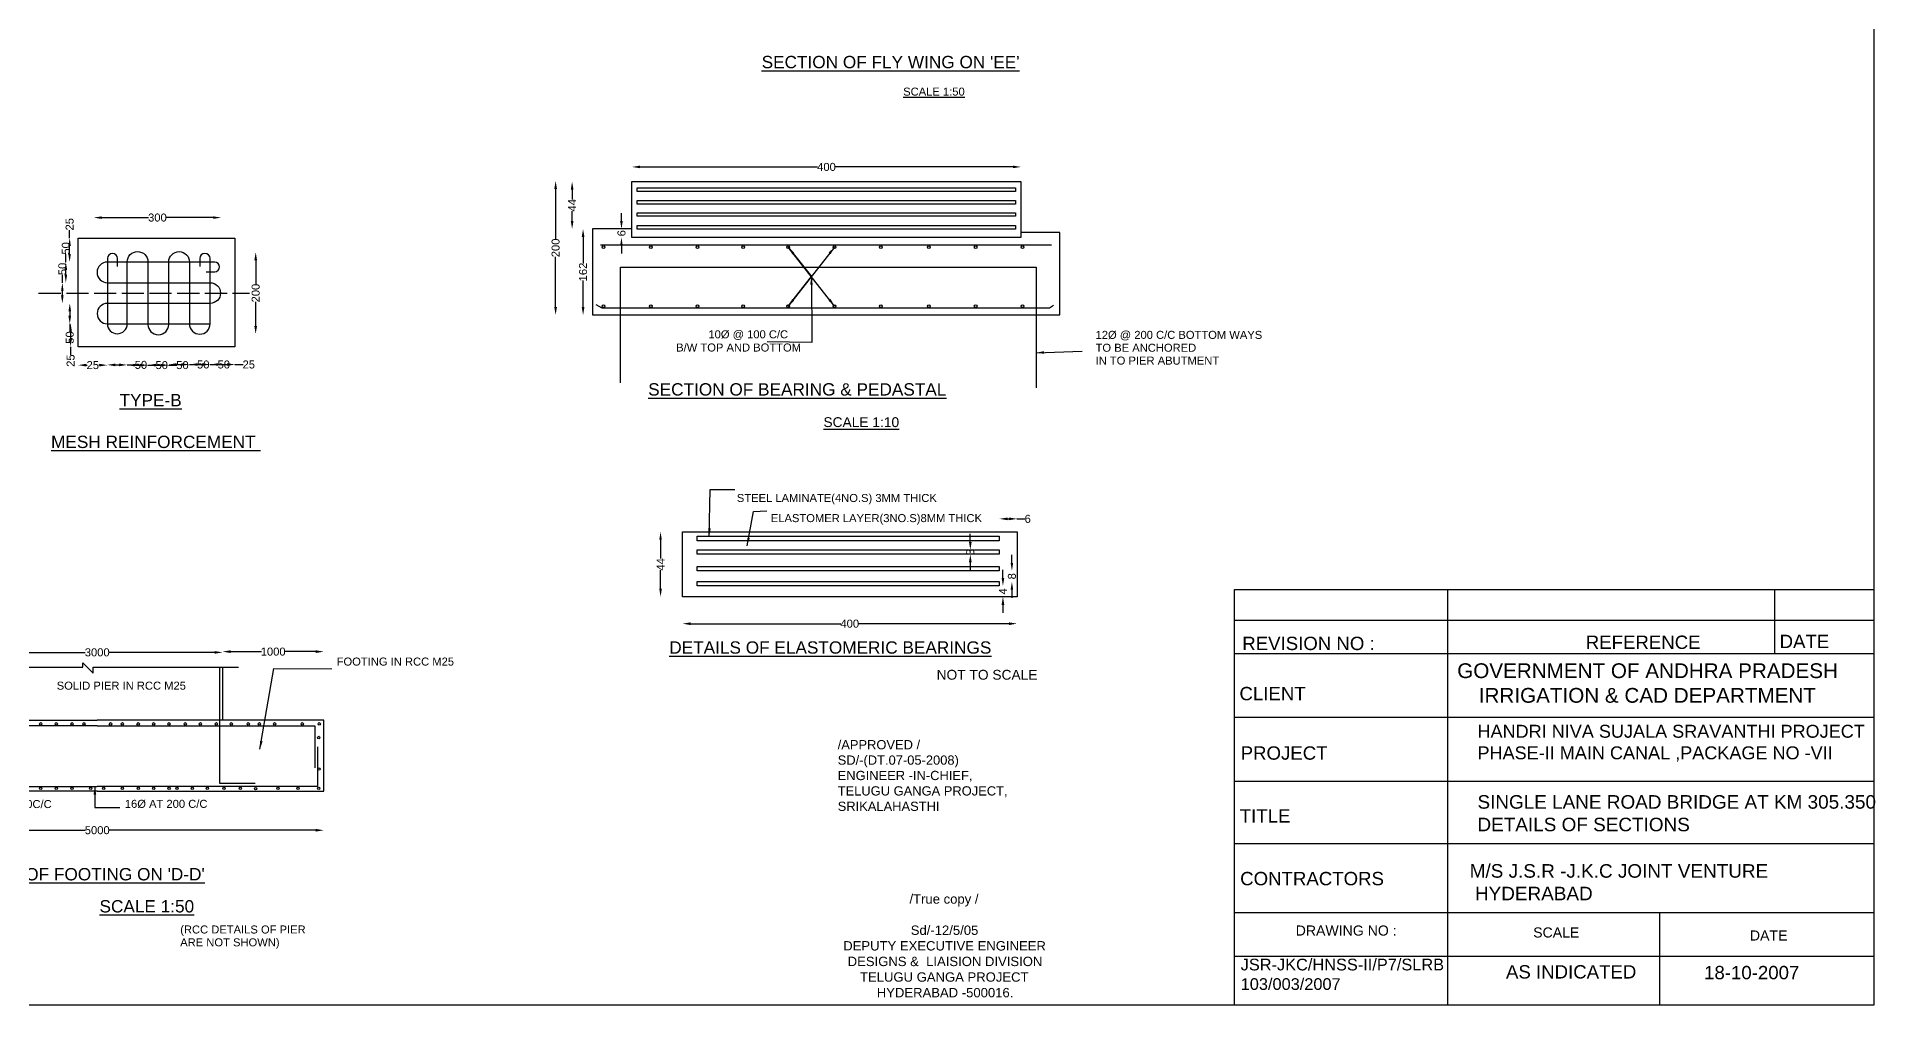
# Model space of a CAD drawing. Header units: millimetres. Extents: x -53248106 to -53221139, y 22139675 to 22157459.
# Drawn here: x -53236099 to -53221168, y 22139675 to 22147538 of the extents above; entities that cross this region are included whole.
import ezdxf

# ---------------------------------------------------------------- set-up
doc = ezdxf.new("R2010")
doc.units = ezdxf.units.MM
doc.header["$MEASUREMENT"] = 0
doc.linetypes.add('ACAD_ISO02W100', pattern=[15, 12, -3])
for name, color, linetype in [('DIMENSION', 7, 'Continuous'), ('DRAWING', 2, 'Continuous'), ('TEXT', 7, 'Continuous')]:
    doc.layers.add(name, color=color, linetype=linetype)
doc.styles.get("Standard").update_dxf_attribs({"font": 'arial.ttf', "height": 65})
doc.dimstyles.get("Standard").update_dxf_attribs({"dimtxt": 65, "dimasz": 65, "dimexe": 0.18, "dimexo": 0.0625, "dimgap": 0.09, "dimtad": 0, "dimdec": 0, "dimzin": 0, "dimdsep": 46, "dimtxsty": 'Standard', "dimcen": 0.09, "dimse1": 1, "dimse2": 1, "dimadec": 0, "dimazin": 0, "dimtfac": 1, "dimtdec": 0, "dimtofl": 0, "dimtmove": 0, "dimatfit": 3, "dimfxl": 1, "dimtolj": 1, "dimtzin": 0, "dimarcsym": 0})

# ---------------------------------------------------------------- blocks, each defined once
blk = doc.blocks.new('*D130')
at = {"layer": 'Defpoints', "color": 0}
for p in [(-53235637, 22146061), (-53234601, 22146070), (-53234601, 22146053)]:
    blk.add_point(p, dxfattribs=at)
at = {"layer": 'DIMENSION', "color": 0, "lineweight": -2}
for p, q in [((-53235572, 22146070), (-53235191, 22146070)), ((-53234666, 22146070), (-53235047, 22146070))]:
    blk.add_line(p, q, dxfattribs=at)
at = {"layer": 'DIMENSION', "color": 0}
for points in [[(-53235572, 22146080), (-53235572, 22146059), (-53235637, 22146070)], [(-53234666, 22146080), (-53234666, 22146059), (-53234601, 22146070)]]:
    blk.add_solid(points, dxfattribs=at)
at = {"layer": 'DIMENSION', "color": 0, "insert": (-53235119, 22146070), "char_height": 65, "attachment_point": 5}
blk.add_mtext('\\A1;300', dxfattribs=at)
blk = doc.blocks.new('*D131')
at = {"layer": 'Defpoints', "color": 0}
for p in [(-53235526, 22145208), (-53235824, 22145022), (-53235526, 22145022)]:
    blk.add_point(p, dxfattribs=at)
at = {"layer": 'DIMENSION', "color": 0, "lineweight": -2}
for p, q in [((-53235824, 22145143), (-53235824, 22145087)), ((-53235824, 22145022), (-53235824, 22144957))]:
    blk.add_line(p, q, dxfattribs=at)
at = {"layer": 'DIMENSION', "color": 0}
for points in [[(-53235835, 22145143), (-53235813, 22145143), (-53235824, 22145208)], [(-53235835, 22145087), (-53235813, 22145087), (-53235824, 22145022)]]:
    blk.add_solid(points, dxfattribs=at)
at = {"layer": 'DIMENSION', "color": 0, "insert": (-53235824, 22144909), "char_height": 65, "attachment_point": 5, "rotation": 90}
blk.add_mtext('\\A1;25', dxfattribs=at)
blk = doc.blocks.new('*D132')
at = {"layer": 'Defpoints', "color": 0}
for p in [(-53235526, 22145373), (-53235831, 22145208), (-53235526, 22145208)]:
    blk.add_point(p, dxfattribs=at)
at = {"layer": 'DIMENSION', "color": 0, "lineweight": -2}
for p, q in [((-53235831, 22145308), (-53235831, 22145273)), ((-53235831, 22145208), (-53235831, 22145143))]:
    blk.add_line(p, q, dxfattribs=at)
at = {"layer": 'DIMENSION', "color": 0}
for points in [[(-53235842, 22145308), (-53235820, 22145308), (-53235831, 22145373)], [(-53235842, 22145273), (-53235820, 22145273), (-53235831, 22145208)]]:
    blk.add_solid(points, dxfattribs=at)
at = {"layer": 'DIMENSION', "color": 0, "insert": (-53235831, 22145096), "char_height": 65, "attachment_point": 5, "rotation": 90}
blk.add_mtext('\\A1;50', dxfattribs=at)
blk = doc.blocks.new('*D133')
at = {"layer": 'Defpoints', "color": 0}
for p in [(-53235891, 22145541), (-53235526, 22145541), (-53235526, 22145373)]:
    blk.add_point(p, dxfattribs=at)
at = {"layer": 'DIMENSION', "color": 0, "lineweight": -2}
for p, q in [((-53235891, 22145541), (-53235891, 22145606)), ((-53235891, 22145438), (-53235891, 22145476))]:
    blk.add_line(p, q, dxfattribs=at)
at = {"layer": 'DIMENSION', "color": 0}
for points in [[(-53235902, 22145476), (-53235881, 22145476), (-53235891, 22145541)], [(-53235902, 22145438), (-53235881, 22145438), (-53235891, 22145373)]]:
    blk.add_solid(points, dxfattribs=at)
at = {"layer": 'DIMENSION', "color": 0, "insert": (-53235891, 22145653), "char_height": 65, "attachment_point": 5, "rotation": 90}
blk.add_mtext('\\A1;50', dxfattribs=at)
blk = doc.blocks.new('*D134')
at = {"layer": 'Defpoints', "color": 0}
for p in [(-53235863, 22145709), (-53235526, 22145709), (-53235526, 22145541)]:
    blk.add_point(p, dxfattribs=at)
at = {"layer": 'DIMENSION', "color": 0, "lineweight": -2}
for p, q in [((-53235863, 22145709), (-53235863, 22145774)), ((-53235863, 22145606), (-53235863, 22145644))]:
    blk.add_line(p, q, dxfattribs=at)
at = {"layer": 'DIMENSION', "color": 0}
for points in [[(-53235873, 22145644), (-53235852, 22145644), (-53235863, 22145709)], [(-53235873, 22145606), (-53235852, 22145606), (-53235863, 22145541)]]:
    blk.add_solid(points, dxfattribs=at)
at = {"layer": 'DIMENSION', "color": 0, "insert": (-53235863, 22145820), "char_height": 65, "attachment_point": 5, "rotation": 90}
blk.add_mtext('\\A1;50', dxfattribs=at)
blk = doc.blocks.new('*D135')
at = {"layer": 'Defpoints', "color": 0}
for p in [(-53235832, 22145904), (-53235526, 22145904), (-53235526, 22145709)]:
    blk.add_point(p, dxfattribs=at)
at = {"layer": 'DIMENSION', "color": 0, "lineweight": -2}
for p, q in [((-53235832, 22145904), (-53235832, 22145969)), ((-53235832, 22145774), (-53235832, 22145839))]:
    blk.add_line(p, q, dxfattribs=at)
at = {"layer": 'DIMENSION', "color": 0}
for points in [[(-53235843, 22145839), (-53235822, 22145839), (-53235832, 22145904)], [(-53235843, 22145774), (-53235822, 22145774), (-53235832, 22145709)]]:
    blk.add_solid(points, dxfattribs=at)
at = {"layer": 'DIMENSION', "color": 0, "insert": (-53235832, 22146016), "char_height": 65, "attachment_point": 5, "rotation": 90}
blk.add_mtext('\\A1;25', dxfattribs=at)
blk = doc.blocks.new('*D136')
at = {"layer": 'Defpoints', "color": 0}
for p in [(-53234691, 22145207), (-53234489, 22145207), (-53234489, 22144877)]:
    blk.add_point(p, dxfattribs=at)
at = {"layer": 'DIMENSION', "color": 0, "lineweight": -2}
for p, q in [((-53234626, 22144877), (-53234554, 22144877)), ((-53234489, 22144877), (-53234424, 22144877))]:
    blk.add_line(p, q, dxfattribs=at)
at = {"layer": 'DIMENSION', "color": 0}
for points in [[(-53234626, 22144888), (-53234626, 22144866), (-53234691, 22144877)], [(-53234554, 22144888), (-53234554, 22144866), (-53234489, 22144877)]]:
    blk.add_solid(points, dxfattribs=at)
at = {"layer": 'DIMENSION', "color": 0, "insert": (-53234377, 22144877), "char_height": 65, "attachment_point": 5}
blk.add_mtext('\\A1;25', dxfattribs=at)
blk = doc.blocks.new('*D137')
at = {"layer": 'Defpoints', "color": 0}
for p in [(-53234859, 22145207), (-53234691, 22145207), (-53234691, 22144877)]:
    blk.add_point(p, dxfattribs=at)
at = {"layer": 'DIMENSION', "color": 0, "lineweight": -2}
for p, q in [((-53234794, 22144877), (-53234756, 22144877)), ((-53234691, 22144877), (-53234626, 22144877))]:
    blk.add_line(p, q, dxfattribs=at)
at = {"layer": 'DIMENSION', "color": 0}
for points in [[(-53234794, 22144888), (-53234794, 22144866), (-53234859, 22144877)], [(-53234756, 22144888), (-53234756, 22144866), (-53234691, 22144877)]]:
    blk.add_solid(points, dxfattribs=at)
at = {"layer": 'DIMENSION', "color": 0, "insert": (-53234580, 22144877), "char_height": 65, "attachment_point": 5}
blk.add_mtext('\\A1;50', dxfattribs=at)
blk = doc.blocks.new('*D138')
at = {"layer": 'Defpoints', "color": 0}
for p in [(-53235027, 22145207), (-53234859, 22145207), (-53234859, 22144877)]:
    blk.add_point(p, dxfattribs=at)
at = {"layer": 'DIMENSION', "color": 0, "lineweight": -2}
for p, q in [((-53234962, 22144877), (-53234924, 22144877)), ((-53234859, 22144877), (-53234794, 22144877))]:
    blk.add_line(p, q, dxfattribs=at)
at = {"layer": 'DIMENSION', "color": 0}
for points in [[(-53234962, 22144888), (-53234962, 22144866), (-53235027, 22144877)], [(-53234924, 22144888), (-53234924, 22144866), (-53234859, 22144877)]]:
    blk.add_solid(points, dxfattribs=at)
at = {"layer": 'DIMENSION', "color": 0, "insert": (-53234747, 22144877), "char_height": 65, "attachment_point": 5}
blk.add_mtext('\\A1;50', dxfattribs=at)
blk = doc.blocks.new('*D139')
at = {"layer": 'Defpoints', "color": 0}
for p in [(-53235196, 22145207), (-53235027, 22145207), (-53235027, 22144872)]:
    blk.add_point(p, dxfattribs=at)
at = {"layer": 'DIMENSION', "color": 0, "lineweight": -2}
for p, q in [((-53235131, 22144872), (-53235092, 22144872)), ((-53235027, 22144872), (-53234962, 22144872))]:
    blk.add_line(p, q, dxfattribs=at)
at = {"layer": 'DIMENSION', "color": 0}
for points in [[(-53235131, 22144883), (-53235131, 22144861), (-53235196, 22144872)], [(-53235092, 22144883), (-53235092, 22144861), (-53235027, 22144872)]]:
    blk.add_solid(points, dxfattribs=at)
at = {"layer": 'DIMENSION', "color": 0, "insert": (-53234916, 22144872), "char_height": 65, "attachment_point": 5}
blk.add_mtext('\\A1;50', dxfattribs=at)
blk = doc.blocks.new('*D140')
at = {"layer": 'Defpoints', "color": 0}
for p in [(-53235365, 22145208), (-53235196, 22145208), (-53235196, 22144872)]:
    blk.add_point(p, dxfattribs=at)
at = {"layer": 'DIMENSION', "color": 0, "lineweight": -2}
for p, q in [((-53235300, 22144872), (-53235261, 22144872)), ((-53235196, 22144872), (-53235131, 22144872))]:
    blk.add_line(p, q, dxfattribs=at)
at = {"layer": 'DIMENSION', "color": 0}
for points in [[(-53235300, 22144883), (-53235300, 22144861), (-53235365, 22144872)], [(-53235261, 22144883), (-53235261, 22144861), (-53235196, 22144872)]]:
    blk.add_solid(points, dxfattribs=at)
at = {"layer": 'DIMENSION', "color": 0, "insert": (-53235084, 22144872), "char_height": 65, "attachment_point": 5}
blk.add_mtext('\\A1;50', dxfattribs=at)
blk = doc.blocks.new('*D141')
at = {"layer": 'Defpoints', "color": 0}
for p in [(-53235526, 22145208), (-53235365, 22145208), (-53235365, 22144874)]:
    blk.add_point(p, dxfattribs=at)
at = {"layer": 'DIMENSION', "color": 0, "lineweight": -2}
for p, q in [((-53235461, 22144874), (-53235430, 22144874)), ((-53235365, 22144874), (-53235300, 22144874))]:
    blk.add_line(p, q, dxfattribs=at)
at = {"layer": 'DIMENSION', "color": 0}
for points in [[(-53235461, 22144885), (-53235461, 22144863), (-53235526, 22144874)], [(-53235430, 22144885), (-53235430, 22144863), (-53235365, 22144874)]]:
    blk.add_solid(points, dxfattribs=at)
at = {"layer": 'DIMENSION', "color": 0, "insert": (-53235253, 22144874), "char_height": 65, "attachment_point": 5}
blk.add_mtext('\\A1;50', dxfattribs=at)
blk = doc.blocks.new('*D142')
at = {"layer": 'Defpoints', "color": 0}
for p in [(-53235762, 22145208), (-53235526, 22145208), (-53235762, 22144872)]:
    blk.add_point(p, dxfattribs=at)
at = {"layer": 'DIMENSION', "color": 0, "lineweight": -2}
for p, q in [((-53235697, 22144872), (-53235691, 22144872)), ((-53235591, 22144872), (-53235596, 22144872))]:
    blk.add_line(p, q, dxfattribs=at)
at = {"layer": 'DIMENSION', "color": 0}
for points in [[(-53235697, 22144883), (-53235697, 22144861), (-53235762, 22144872)], [(-53235591, 22144883), (-53235591, 22144861), (-53235526, 22144872)]]:
    blk.add_solid(points, dxfattribs=at)
at = {"layer": 'DIMENSION', "color": 0, "insert": (-53235644, 22144872), "char_height": 65, "attachment_point": 5}
blk.add_mtext('\\A1;25', dxfattribs=at)
blk = doc.blocks.new('*D143')
at = {"layer": 'Defpoints', "color": 0}
for p in [(-53234324, 22145789), (-53234321, 22145125), (-53234318, 22145125)]:
    blk.add_point(p, dxfattribs=at)
at = {"layer": 'DIMENSION', "color": 0, "lineweight": -2}
for p, q in [((-53234321, 22145724), (-53234321, 22145529)), ((-53234321, 22145190), (-53234321, 22145385))]:
    blk.add_line(p, q, dxfattribs=at)
at = {"layer": 'DIMENSION', "color": 0}
for points in [[(-53234332, 22145724), (-53234310, 22145724), (-53234321, 22145789)], [(-53234332, 22145190), (-53234310, 22145190), (-53234321, 22145125)]]:
    blk.add_solid(points, dxfattribs=at)
at = {"layer": 'DIMENSION', "color": 0, "insert": (-53234321, 22145457), "char_height": 65, "attachment_point": 5, "rotation": 90}
blk.add_mtext('\\A1;200', dxfattribs=at)
blk = doc.blocks.new('*D153')
at = {"layer": 'Defpoints', "color": 0}
for p in [(-53237448, 22141413), (-53233768, 22141413), (-53233768, 22141096)]:
    blk.add_point(p, dxfattribs=at)
at = {"layer": 'DIMENSION', "color": 0, "lineweight": -2}
for p, q in [((-53237383, 22141096), (-53235705, 22141096)), ((-53233833, 22141096), (-53235511, 22141096))]:
    blk.add_line(p, q, dxfattribs=at)
at = {"layer": 'DIMENSION', "color": 0}
for points in [[(-53237383, 22141107), (-53237383, 22141085), (-53237448, 22141096)], [(-53233833, 22141107), (-53233833, 22141085), (-53233768, 22141096)]]:
    blk.add_solid(points, dxfattribs=at)
at = {"layer": 'DIMENSION', "color": 0, "insert": (-53235608, 22141096), "char_height": 65, "attachment_point": 5}
blk.add_mtext('\\A1;5000', dxfattribs=at)
blk = doc.blocks.new('*D155')
at = {"layer": 'Defpoints', "color": 0}
for p in [(-53234590, 22142540), (-53236626, 22141988), (-53234590, 22141988)]:
    blk.add_point(p, dxfattribs=at)
at = {"layer": 'DIMENSION', "color": 0, "lineweight": -2}
for p, q in [((-53236561, 22142540), (-53235705, 22142540)), ((-53234655, 22142540), (-53235511, 22142540))]:
    blk.add_line(p, q, dxfattribs=at)
at = {"layer": 'DIMENSION', "color": 0}
for points in [[(-53236561, 22142551), (-53236561, 22142529), (-53236626, 22142540)], [(-53234655, 22142551), (-53234655, 22142529), (-53234590, 22142540)]]:
    blk.add_solid(points, dxfattribs=at)
at = {"layer": 'DIMENSION', "color": 0, "insert": (-53235608, 22142540), "char_height": 65, "attachment_point": 5}
blk.add_mtext('\\A1;3000', dxfattribs=at)
blk = doc.blocks.new('*D156')
at = {"layer": 'Defpoints', "color": 0}
for p in [(-53233768, 22142546), (-53234590, 22141988), (-53233768, 22141988)]:
    blk.add_point(p, dxfattribs=at)
at = {"layer": 'DIMENSION', "color": 0, "lineweight": -2}
for p, q in [((-53234525, 22142546), (-53234273, 22142546)), ((-53233833, 22142546), (-53234085, 22142546))]:
    blk.add_line(p, q, dxfattribs=at)
at = {"layer": 'DIMENSION', "color": 0}
for points in [[(-53234525, 22142557), (-53234525, 22142535), (-53234590, 22142546)], [(-53233833, 22142557), (-53233833, 22142535), (-53233768, 22142546)]]:
    blk.add_solid(points, dxfattribs=at)
at = {"layer": 'DIMENSION', "color": 0, "insert": (-53234179, 22142546), "char_height": 65, "attachment_point": 5}
blk.add_mtext('\\A1;1000', dxfattribs=at)
blk = doc.blocks.new('*D157')
at = {"layer": 'Defpoints', "color": 0}
for p in [(-53231033, 22143519), (-53230854, 22143519), (-53230854, 22142991)]:
    blk.add_point(p, dxfattribs=at)
at = {"layer": 'DIMENSION', "color": 0, "lineweight": -2}
for p, q in [((-53231033, 22143454), (-53231033, 22143303)), ((-53231033, 22143056), (-53231033, 22143208))]:
    blk.add_line(p, q, dxfattribs=at)
at = {"layer": 'DIMENSION', "color": 0}
for points in [[(-53231043, 22143454), (-53231022, 22143454), (-53231033, 22143519)], [(-53231043, 22143056), (-53231022, 22143056), (-53231033, 22142991)]]:
    blk.add_solid(points, dxfattribs=at)
at = {"layer": 'DIMENSION', "color": 0, "insert": (-53231033, 22143255), "char_height": 65, "attachment_point": 5, "rotation": 90}
blk.add_mtext('\\A1;44', dxfattribs=at)
blk = doc.blocks.new('*D158')
at = {"layer": 'Defpoints', "color": 0}
for p in [(-53230854, 22142991), (-53228138, 22142991), (-53228138, 22142773)]:
    blk.add_point(p, dxfattribs=at)
at = {"layer": 'DIMENSION', "color": 0, "lineweight": -2}
for p, q in [((-53230789, 22142773), (-53229569, 22142773)), ((-53228203, 22142773), (-53229422, 22142773))]:
    blk.add_line(p, q, dxfattribs=at)
at = {"layer": 'DIMENSION', "color": 0}
for points in [[(-53230789, 22142784), (-53230789, 22142762), (-53230854, 22142773)], [(-53228203, 22142784), (-53228203, 22142762), (-53228138, 22142773)]]:
    blk.add_solid(points, dxfattribs=at)
at = {"layer": 'DIMENSION', "color": 0, "insert": (-53229496, 22142773), "char_height": 65, "attachment_point": 5}
blk.add_mtext('\\A1;400', dxfattribs=at)
blk = doc.blocks.new('*D159')
at = {"layer": 'Defpoints', "color": 0}
for p in [(-53228287, 22142991), (-53228283, 22143079), (-53228252, 22143079)]:
    blk.add_point(p, dxfattribs=at)
at = {"layer": 'DIMENSION', "color": 0, "lineweight": -2}
for p, q in [((-53228252, 22143144), (-53228252, 22143209)), ((-53228252, 22142926), (-53228252, 22142861))]:
    blk.add_line(p, q, dxfattribs=at)
at = {"layer": 'DIMENSION', "color": 0}
for points in [[(-53228263, 22143144), (-53228241, 22143144), (-53228252, 22143079)], [(-53228263, 22142926), (-53228241, 22142926), (-53228252, 22142991)]]:
    blk.add_solid(points, dxfattribs=at)
at = {"layer": 'DIMENSION', "color": 0, "insert": (-53228252, 22143035), "char_height": 65, "attachment_point": 5, "rotation": 90}
blk.add_mtext('\\A1;4', dxfattribs=at)
blk = doc.blocks.new('*D160')
at = {"layer": 'Defpoints', "color": 0}
for p in [(-53228283, 22143201), (-53228283, 22143114), (-53228179, 22143201)]:
    blk.add_point(p, dxfattribs=at)
at = {"layer": 'DIMENSION', "color": 0, "lineweight": -2}
for p, q in [((-53228179, 22143266), (-53228179, 22143331)), ((-53228179, 22143049), (-53228179, 22142984))]:
    blk.add_line(p, q, dxfattribs=at)
at = {"layer": 'DIMENSION', "color": 0}
for points in [[(-53228190, 22143266), (-53228169, 22143266), (-53228179, 22143201)], [(-53228190, 22143049), (-53228169, 22143049), (-53228179, 22143114)]]:
    blk.add_solid(points, dxfattribs=at)
at = {"layer": 'DIMENSION', "color": 0, "insert": (-53228179, 22143158), "char_height": 65, "attachment_point": 5, "rotation": 90}
blk.add_mtext('\\A1;8', dxfattribs=at)
blk = doc.blocks.new('*D161')
at = {"layer": 'Defpoints', "color": 0}
for p in [(-53228517, 22143372), (-53228283, 22143372), (-53228283, 22143336)]:
    blk.add_point(p, dxfattribs=at)
at = {"layer": 'DIMENSION', "color": 0, "lineweight": -2}
for p, q in [((-53228517, 22143437), (-53228517, 22143502)), ((-53228517, 22143271), (-53228517, 22143206))]:
    blk.add_line(p, q, dxfattribs=at)
at = {"layer": 'DIMENSION', "color": 0}
for points in [[(-53228528, 22143437), (-53228506, 22143437), (-53228517, 22143372)], [(-53228528, 22143271), (-53228506, 22143271), (-53228517, 22143336)]]:
    blk.add_solid(points, dxfattribs=at)
at = {"layer": 'DIMENSION', "color": 0, "insert": (-53228517, 22143354), "char_height": 65, "attachment_point": 5, "rotation": 90}
blk.add_mtext('\\A1;3', dxfattribs=at)
blk = doc.blocks.new('*D162')
at = {"layer": 'Defpoints', "color": 0}
for p in [(-53228138, 22143624), (-53228279, 22143519), (-53228138, 22143519)]:
    blk.add_point(p, dxfattribs=at)
at = {"layer": 'DIMENSION', "color": 0, "lineweight": -2}
for p, q in [((-53228214, 22143624), (-53228203, 22143624)), ((-53228138, 22143624), (-53228073, 22143624))]:
    blk.add_line(p, q, dxfattribs=at)
at = {"layer": 'DIMENSION', "color": 0}
for points in [[(-53228214, 22143635), (-53228214, 22143613), (-53228279, 22143624)], [(-53228203, 22143635), (-53228203, 22143613), (-53228138, 22143624)]]:
    blk.add_solid(points, dxfattribs=at)
at = {"layer": 'DIMENSION', "color": 0, "insert": (-53228051, 22143624), "char_height": 65, "attachment_point": 5}
blk.add_mtext('\\A1;6', dxfattribs=at)
blk = doc.blocks.new('*D163')
at = {"layer": 'Defpoints', "color": 0}
for p in [(-53231350, 22145977), (-53231265, 22145977), (-53231265, 22145908)]:
    blk.add_point(p, dxfattribs=at)
at = {"layer": 'DIMENSION', "color": 0, "lineweight": -2}
for p, q in [((-53231350, 22146042), (-53231350, 22146107)), ((-53231350, 22145843), (-53231350, 22145778))]:
    blk.add_line(p, q, dxfattribs=at)
at = {"layer": 'DIMENSION', "color": 0}
for points in [[(-53231361, 22146042), (-53231340, 22146042), (-53231350, 22145977)], [(-53231361, 22145843), (-53231340, 22145843), (-53231350, 22145908)]]:
    blk.add_solid(points, dxfattribs=at)
at = {"layer": 'DIMENSION', "color": 0, "insert": (-53231350, 22145943), "char_height": 65, "attachment_point": 5, "rotation": 90}
blk.add_mtext('\\A1;6', dxfattribs=at)
blk = doc.blocks.new('*D164')
at = {"layer": 'Defpoints', "color": 0}
for p in [(-53231584, 22145977), (-53231662, 22145279), (-53231584, 22145279)]:
    blk.add_point(p, dxfattribs=at)
at = {"layer": 'DIMENSION', "color": 0, "lineweight": -2}
for p, q in [((-53231662, 22145912), (-53231662, 22145697)), ((-53231662, 22145344), (-53231662, 22145560))]:
    blk.add_line(p, q, dxfattribs=at)
at = {"layer": 'DIMENSION', "color": 0}
for points in [[(-53231673, 22145912), (-53231651, 22145912), (-53231662, 22145977)], [(-53231673, 22145344), (-53231651, 22145344), (-53231662, 22145279)]]:
    blk.add_solid(points, dxfattribs=at)
at = {"layer": 'DIMENSION', "color": 0, "insert": (-53231662, 22145628), "char_height": 65, "attachment_point": 5, "rotation": 90}
blk.add_mtext('\\A1;162', dxfattribs=at)
blk = doc.blocks.new('*D165')
at = {"layer": 'Defpoints', "color": 0}
for p in [(-53231751, 22146362), (-53231265, 22146362), (-53231265, 22145977)]:
    blk.add_point(p, dxfattribs=at)
at = {"layer": 'DIMENSION', "color": 0, "lineweight": -2}
for p, q in [((-53231751, 22146297), (-53231751, 22146218)), ((-53231751, 22146042), (-53231751, 22146122))]:
    blk.add_line(p, q, dxfattribs=at)
at = {"layer": 'DIMENSION', "color": 0}
for points in [[(-53231762, 22146297), (-53231740, 22146297), (-53231751, 22146362)], [(-53231762, 22146042), (-53231740, 22146042), (-53231751, 22145977)]]:
    blk.add_solid(points, dxfattribs=at)
at = {"layer": 'DIMENSION', "color": 0, "insert": (-53231751, 22146170), "char_height": 65, "attachment_point": 5, "rotation": 90}
blk.add_mtext('\\A1;44', dxfattribs=at)
blk = doc.blocks.new('*D166')
at = {"layer": 'Defpoints', "color": 0}
for p in [(-53231885, 22146368), (-53231576, 22146368), (-53231584, 22145279)]:
    blk.add_point(p, dxfattribs=at)
at = {"layer": 'DIMENSION', "color": 0, "lineweight": -2}
for p, q in [((-53231885, 22146303), (-53231885, 22145896)), ((-53231885, 22145344), (-53231885, 22145752))]:
    blk.add_line(p, q, dxfattribs=at)
at = {"layer": 'DIMENSION', "color": 0}
for points in [[(-53231896, 22146303), (-53231874, 22146303), (-53231885, 22146368)], [(-53231896, 22145344), (-53231874, 22145344), (-53231885, 22145279)]]:
    blk.add_solid(points, dxfattribs=at)
at = {"layer": 'DIMENSION', "color": 0, "insert": (-53231885, 22145824), "char_height": 65, "attachment_point": 5, "rotation": 90}
blk.add_mtext('\\A1;200', dxfattribs=at)
blk = doc.blocks.new('*D167')
at = {"layer": 'Defpoints', "color": 0}
for p in [(-53231265, 22146481), (-53231265, 22146362), (-53228106, 22146362)]:
    blk.add_point(p, dxfattribs=at)
at = {"layer": 'DIMENSION', "color": 0, "lineweight": -2}
for p, q in [((-53231200, 22146481), (-53229759, 22146481)), ((-53228171, 22146481), (-53229612, 22146481))]:
    blk.add_line(p, q, dxfattribs=at)
at = {"layer": 'DIMENSION', "color": 0}
for points in [[(-53231200, 22146492), (-53231200, 22146471), (-53231265, 22146481)], [(-53228171, 22146492), (-53228171, 22146471), (-53228106, 22146481)]]:
    blk.add_solid(points, dxfattribs=at)
at = {"layer": 'DIMENSION', "color": 0, "insert": (-53229685, 22146481), "char_height": 65, "attachment_point": 5}
blk.add_mtext('\\A1;400', dxfattribs=at)

msp = doc.modelspace()

# ---------------------------------------------------------------- linework, layer by layer
at = {"layer": 'DIMENSION', "color": 0}
msp.add_lwpolyline([(-53221179.3, 22139675.5), (-53248106.4, 22139675.5), (-53248106.4, 22157458.7), (-53221179.3, 22157458.7)], close=True, dxfattribs=at)
at = {"layer": 'DRAWING', "color": 0}
for points in [[(-53231264.8, 22146362.4), (-53228106.2, 22146362.4), (-53228106.2, 22145907.9), (-53231264.8, 22145907.9)], [(-53231222.1, 22146311.1), (-53228151.3, 22146311.1), (-53228151.3, 22146281.3), (-53231222.1, 22146281.3)], [(-53231222.1, 22146209), (-53228151.3, 22146209), (-53228151.3, 22146179.2), (-53231222.1, 22146179.2)], [(-53231222.1, 22146109.9), (-53228151.3, 22146109.9), (-53228151.3, 22146080.2), (-53231222.1, 22146080.2)], [(-53231222.1, 22146004.4), (-53228151.3, 22146004.4), (-53228151.3, 22145974.7), (-53231222.1, 22145974.7)], [(-53235761.5, 22145903.7), (-53234489.3, 22145903.7), (-53234489.3, 22145021.8), (-53235761.5, 22145021.8)], [(-53230853.5, 22143519.4), (-53228137.6, 22143519.4), (-53228137.6, 22142991.4), (-53230853.5, 22142991.4)], [(-53230734.7, 22143482.3), (-53228283.4, 22143482.3), (-53228283.4, 22143446.9), (-53230734.7, 22143446.9)], [(-53230734.7, 22143371.6), (-53228283.4, 22143371.6), (-53228283.4, 22143336.2), (-53230734.7, 22143336.2)], [(-53230734.7, 22143236.7), (-53228283.4, 22143236.7), (-53228283.4, 22143201.4), (-53230734.7, 22143201.4)], [(-53230734.7, 22143114.4), (-53228283.4, 22143114.4), (-53228283.4, 22143079.1), (-53230734.7, 22143079.1)]]:
    msp.add_lwpolyline(points, close=True, dxfattribs=at)
for points in [[(-53231264.8, 22145977.4), (-53231584.3, 22145977.4), (-53231584.3, 22145279.3), (-53227791.2, 22145279.3), (-53227791.2, 22145949.3), (-53228106.2, 22145949.3)], [(-53227858.1, 22145845.9), (-53231519.5, 22145845.9)], [(-53231358.1, 22144728.6), (-53231358.1, 22145666.1), (-53227983.1, 22145666.1), (-53227983.1, 22144687.2)], [(-53231557.7, 22145363.7), (-53231510.4, 22145336.3), (-53227873, 22145336.3), (-53227840.9, 22145359.5)], [(-53236754.2, 22142419.9), (-53235723.8, 22142419.9), (-53235723.8, 22142454.7), (-53235641, 22142372.6), (-53235641, 22142419.9), (-53234459.3, 22142419.9)], [(-53234615.5, 22142419.9), (-53234615.5, 22141478.9), (-53234326.4, 22141478.9)], [(-53234590.5, 22142419.9), (-53234590.5, 22141988.5)], [(-53235608, 22141412.8), (-53237448, 22141412.8), (-53237448, 22141988.5), (-53235608, 22141988.5)], [(-53235608, 22141943.7), (-53237376.6, 22141943.7), (-53237376.6, 22141604)], [(-53235608, 22141412.8), (-53233767.9, 22141412.8), (-53233767.9, 22141988.5), (-53235608, 22141988.5)], [(-53235608, 22141943.7), (-53233839.4, 22141943.7), (-53233839.4, 22141604)], [(-53237396.6, 22141773.7), (-53237396.6, 22141451.1), (-53235608, 22141451.1)], [(-53233819.4, 22141773.7), (-53233819.4, 22141451.1), (-53235608, 22141451.1)]]:
    msp.add_lwpolyline(points, dxfattribs=at)
for points in [[(-53235442.4, 22145671.9), (-53235442.4, 22145736.5, 1), (-53235525.6, 22145736.5), (-53235525.6, 22145207.6, 1), (-53235364.5, 22145207.6), (-53235364.5, 22145709.9, -1), (-53235196, 22145709.9), (-53235196, 22145203.2, 1), (-53235027.2, 22145203.2), (-53235027.2, 22145709.2, -1), (-53234859, 22145709.2), (-53234859, 22145207.3, 1), (-53234691.1, 22145207.3), (-53234691.1, 22145736.9, 1), (-53234775, 22145736.9), (-53234775, 22145671.5)], [(-53234723.1, 22145630.4), (-53234653.7, 22145630.4, 1), (-53234653.7, 22145709), (-53235525.6, 22145709, 1), (-53235525.6, 22145541.4), (-53234691.1, 22145541.4, -1), (-53234691.1, 22145373), (-53235525.6, 22145373, 1), (-53235525.6, 22145207.6), (-53234691.1, 22145207.2)]]:
    msp.add_lwpolyline(points, format="xyb", dxfattribs=at)
at = {"layer": 'DRAWING', "color": 0, "linetype": 'ACAD_ISO02W100', "ltscale": 15}
msp.add_lwpolyline([(-53236083.6, 22145456.9), (-53234370.4, 22145456.9)], dxfattribs=at)
at = {"layer": 'DRAWING', "color": 0}
for centre, radius in [((-53231495.9, 22145830.5), 11.2), ((-53231111.8, 22145830.5), 11.2), ((-53230733.5, 22145830.5), 11.2), ((-53230361.3, 22145830.5), 11.2), ((-53229995.5, 22145830.5), 11.2), ((-53229619.7, 22145830.5), 11.2), ((-53229243.3, 22145830.5), 11.2), ((-53228854.3, 22145830.5), 11.2), ((-53228473.6, 22145830.5), 11.2), ((-53228092.5, 22145830.5), 11.2), ((-53231495.9, 22145350.8), 11.2), ((-53231111.8, 22145350.8), 11.2), ((-53230733.5, 22145350.8), 11.2), ((-53230361.3, 22145350.8), 11.2), ((-53229995.5, 22145350.8), 11.2), ((-53229619.7, 22145350.8), 11.2), ((-53229243.3, 22145350.8), 11.2), ((-53228854.3, 22145350.8), 11.2), ((-53228473.6, 22145350.8), 11.2), ((-53228092.5, 22145350.8), 11.2), ((-53236066.4, 22141959.9), 9.56), ((-53235940.6, 22141959.9), 9.56), ((-53235812.5, 22141959.9), 9.56), ((-53235715.9, 22141959.9), 9.56), ((-53235500.1, 22141959.9), 9.56), ((-53235403.5, 22141959.9), 9.56), ((-53235275.4, 22141959.9), 9.56), ((-53235149.6, 22141959.9), 9.56), ((-53235025.7, 22141959.9), 9.56), ((-53234893.3, 22141959.9), 9.56), ((-53234769.9, 22141959.9), 9.56), ((-53234639.9, 22141959.9), 9.56), ((-53234519, 22141959.9), 9.56), ((-53234381.2, 22141959.9), 9.56), ((-53234290.7, 22141959.9), 9.56), ((-53234167, 22141959.9), 9.56), ((-53233943.1, 22141959.9), 9.56), ((-53233804.8, 22141959.9), 9.56), ((-53233808.3, 22141848.9), 9.56), ((-53233806.5, 22141593.2), 9.56), ((-53236067.2, 22141437.3), 9.56), ((-53235941.1, 22141437.3), 9.56), ((-53235812.3, 22141437.3), 9.56), ((-53235661.2, 22141437.3), 9.56), ((-53235554.8, 22141437.3), 9.56), ((-53235403.7, 22141437.3), 9.56), ((-53235274.9, 22141437.3), 9.56), ((-53235148.8, 22141437.3), 9.56), ((-53235023.7, 22141437.3), 9.56), ((-53234960.8, 22141437.3), 9.56), ((-53234836.3, 22141437.3), 9.56), ((-53234714.8, 22141437.3), 9.56), ((-53234579.4, 22141437.3), 9.56), ((-53234445.1, 22141436.7), 9.56), ((-53234322.4, 22141434.3), 9.56), ((-53234140.8, 22141435.6), 9.56), ((-53233977, 22141436.2), 9.56), ((-53233808.4, 22141437.4), 9.56)]:
    msp.add_circle(centre, radius, dxfattribs=at)
at = {"layer": 'TEXT', "color": 0}
msp.add_lwpolyline([(-53221179.3, 22139675.5), (-53226370.1, 22139675.5), (-53226370.1, 22143049.7), (-53221179.3, 22143049.7)], close=True, dxfattribs=at)
for points in [[(-53224641.1, 22143049.7), (-53224641.1, 22139675.5)], [(-53221986.6, 22143049.7), (-53221986.6, 22142531.7)], [(-53226370.1, 22142802.9), (-53221179.3, 22142802.9)], [(-53226370.1, 22142531.7), (-53221179.3, 22142531.7)], [(-53226370.1, 22142013.2), (-53221179.3, 22142013.2)], [(-53226370.1, 22141494.7), (-53221179.3, 22141494.7)], [(-53226370.1, 22140988.4), (-53221179.3, 22140988.4)], [(-53226370.1, 22140428.7), (-53221179.3, 22140428.7)], [(-53222918.4, 22140428.7), (-53222918.4, 22139675.5)], [(-53226370.1, 22140075), (-53221179.3, 22140075)]]:
    msp.add_lwpolyline(points, dxfattribs=at)

# ---------------------------------------------------------------- texts
for s, height, p in [("%%USECTION OF FLY WING ON 'EE'", 100, (-53230211.8, 22147282.7)), ('%%USCALE 1:50', 65, (-53229062.2, 22147060.3)), ('B/W TOP AND BOTTOM', 65, (-53230905.8, 22144982.7)), ('10Ø @ 100 C/C', 65, (-53230644.1, 22145089.7)), ('TO BE ANCHORED ', 65, (-53227499.6, 22144980.8)), ('12Ø @ 200 C/C BOTTOM WAYS', 65, (-53227499.6, 22145085.2)), ('IN TO PIER ABUTMENT', 65, (-53227499.6, 22144876.4)), ('%%UTYPE-B', 100, (-53235426.4, 22144537.8)), ('%%USECTION OF BEARING & PEDASTAL', 100, (-53231133.3, 22144625.2)), ('%%USCALE 1:10', 80, (-53229710, 22144369.2)), ('%%UMESH REINFORCEMENT ', 100, (-53235982.7, 22144199.1)), ('STEEL LAMINATE(4NO.S) 3MM THICK', 65, (-53230413.4, 22143761.2)), ('ELASTOMER LAYER(3NO.S)8MM THICK', 65, (-53230137.3, 22143597.6)), ('REVISION NO :', 108.267, (-53226308.5, 22142558.7)), ('REFERENCE ', 108.27, (-53223518.5, 22142568.1)), ('DATE ', 108.27, (-53221944.2, 22142574.9)), ('%%UDETAILS OF ELASTOMERIC BEARINGS', 100, (-53230962, 22142529.6)), ('FOOTING IN RCC M25', 65, (-53233663.4, 22142432.9)), ('NOT TO SCALE', 80, (-53228790.9, 22142318.2)), ('SOLID PIER IN RCC M25', 65, (-53235937, 22142237.4)), ('CLIENT ', 108.27, (-53226331.1, 22142151.4)), ('PROJECT ', 108.27, (-53226321.5, 22141668.8)), ('20Ø AT 200C/C', 65, (-53236623.7, 22141276)), ('16Ø AT 200 C/C', 65, (-53235383.8, 22141277.9)), ('TITLE ', 108.27, (-53226328.9, 22141158.4)), ("%%USECTION OF FOOTING ON 'D-D'", 100, (-53236852.1, 22140689)), ('CONTRACTORS ', 108.267, (-53226325.3, 22140649.5)), ('%%USCALE 1:50', 100, (-53235589.5, 22140428.5)), ('(RCC DETAILS OF PIER ', 65, (-53234934, 22140257.8)), ('DRAWING NO :', 81.906, (-53225874.4, 22140240.8)), ('SCALE', 81.91, (-53223945.6, 22140225.2)), ('DATE ', 81.91, (-53222185.5, 22140200.6)), ('ARE NOT SHOWN)', 65, (-53234934, 22140153.4)), ('AS INDICATED', 108.267, (-53224166.5, 22139892.3)), ('18-10-2007', 108.27, (-53222557.7, 22139886.2))]:
    msp.add_text(s, height=height, dxfattribs=at).set_placement(p)
at = {"layer": 'TEXT', "color": 0, "attachment_point": 1}
for s, insert, char_height, width in [('\\pi152.36;GOVERNMENT OF ANDHRA PRADESH \\P\\pi327.66;IRRIGATION & CAD DEPARTMENT ', (-53224714.9, 22142451.2), 120, 3374.629), ('HANDRI NIVA SUJALA SRAVANTHI PROJECT  PHASE-II MAIN CANAL ,PACKAGE NO -VII', (-53224397.9, 22141952), 105, 3335.669), ('/APPROVED / SD/-(DT.07-05-2008) ENGINEER -IN-CHIEF, TELUGU GANGA PROJECT, SRIKALAHASTHI ', (-53229594, 22141828.1), 75, 1408.1), ('SINGLE LANE ROAD BRIDGE AT KM 305.350 DETAILS OF SECTIONS', (-53224397.9, 22141381), 110, 3228.253), ('M/S J.S.R -J.K.C JOINT VENTURE  HYDERABAD', (-53224461.1, 22140820.7), 110, 2435.445), ('\\pi546.43;/True copy / \\P\\pi826.71;\\P\\pi556.75;Sd/-12/5/05 \\P\\pi8.4956;DEPUTY EXECUTIVE ENGINEER  \\P\\pi44.577;DESIGNS &  LIAISION DIVISION  \\P\\pi144.71;TELUGU GANGA PROJECT  \\P\\pi280.87;HYDERABAD -500016.', (-53229557.5, 22140575.8), 76, 1653.428), ('JSR-JKC/HNSS-II/P7/SLRB 103/003/2007', (-53226321.1, 22140053.1), 95, 1439.668)]:
    msp.add_mtext(s, dxfattribs=dict(at, insert=insert, char_height=char_height, width=width))

# ---------------------------------------------------------------- dimensions: what is measured, and where the dimension line sits
at = {"layer": 'DIMENSION', "color": 0}
for base, p1, p2, text, picture, middle in [((-53231264.8, 22146481.4), (-53228106.2, 22146362.4), (-53231264.8, 22146362.4), '400', '*D167', (-53229685.5, 22146481.4)), ((-53234600.8, 22146069.6), (-53235636.8, 22146061.5), (-53234600.8, 22146053.4), '300', '*D130', (-53235118.8, 22146069.6)), ((-53235761.5, 22144872), (-53235525.6, 22145207.6), (-53235761.5, 22145207.6), '25', '*D142', (-53235643.6, 22144872)), ((-53235364.5, 22144873.8), (-53235525.6, 22145207.6), (-53235364.5, 22145207.6), '50', '*D141', (-53235253, 22144873.8)), ((-53235196, 22144871.8), (-53235364.5, 22145207.6), (-53235196, 22145207.6), '50', '*D140', (-53235084.5, 22144871.8)), ((-53235027.2, 22144871.8), (-53235196, 22145207.4), (-53235027.2, 22145207.4), '50', '*D139', (-53234915.7, 22144871.8)), ((-53234859, 22144877.2), (-53235027.2, 22145207.4), (-53234859, 22145207.3), '50', '*D138', (-53234747.5, 22144877.2)), ((-53234691.1, 22144877.2), (-53234859, 22145207.3), (-53234691.1, 22145207.2), '50', '*D137', (-53234579.6, 22144877.2)), ((-53234489.3, 22144877.2), (-53234691.1, 22145207.2), (-53234489.3, 22145207.1), '25', '*D136', (-53234376.8, 22144877.2)), ((-53228137.6, 22143623.7), (-53228278.7, 22143519.4), (-53228137.6, 22143519.4), '6', '*D162', (-53228051, 22143623.7)), ((-53228137.6, 22142773), (-53230853.5, 22142991.4), (-53228137.6, 22142991.4), '400', '*D158', (-53229495.6, 22142773)), ((-53234590.5, 22142539.7), (-53236625.5, 22141988.5), (-53234590.5, 22141988.5), '3000', '*D155', (-53235608, 22142539.7)), ((-53233767.9, 22142545.8), (-53234590.5, 22141988.5), (-53233767.9, 22141988.5), '1000', '*D156', (-53234179.2, 22142545.8)), ((-53233767.9, 22141095.9), (-53237448, 22141412.8), (-53233767.9, 22141412.8), '5000', '*D153', (-53235608, 22141095.9))]:
    dim = msp.add_linear_dim(base=base, p1=p1, p2=p2, text=text, dimstyle='Standard', dxfattribs=at)
    dim.commit()
    dim.dimension.update_dxf_attribs({"geometry": picture, "text_midpoint": middle})
for base, p1, p2, text, picture, middle in [((-53231885, 22146368.4), (-53231584.3, 22145279.3), (-53231575.8, 22146368.4), '200', '*D166', (-53231885, 22145823.9)), ((-53231750.7, 22146362.4), (-53231264.8, 22145977.4), (-53231264.8, 22146362.4), '44', '*D165', (-53231750.7, 22146169.9)), ((-53231350.4, 22145977.4), (-53231264.8, 22145907.9), (-53231264.8, 22145977.4), '6', '*D163', (-53231350.4, 22145942.7)), ((-53235832.4, 22145903.7), (-53235525.6, 22145709), (-53235525.6, 22145903.7), '25', '*D135', (-53235832.4, 22146016.1)), ((-53231661.9, 22145279.3), (-53231584.3, 22145977.4), (-53231584.3, 22145279.3), '162', '*D164', (-53231661.9, 22145628.3)), ((-53235862.5, 22145709), (-53235525.6, 22145541.4), (-53235525.6, 22145709), '50', '*D134', (-53235862.5, 22145820.5)), ((-53234321.2, 22145125.1), (-53234324, 22145789.2), (-53234318.3, 22145125.1), '200', '*D143', (-53234321.2, 22145457.1)), ((-53235891.4, 22145541.4), (-53235525.6, 22145373), (-53235525.6, 22145541.4), '50', '*D133', (-53235891.4, 22145653)), ((-53235831.3, 22145207.6), (-53235525.6, 22145373), (-53235525.7, 22145207.6), '50', '*D132', (-53235831.3, 22145096)), ((-53235823.7, 22145021.8), (-53235525.6, 22145207.6), (-53235525.6, 22145021.8), '25', '*D131', (-53235823.7, 22144909.3)), ((-53231032.6, 22143519.4), (-53230853.5, 22142991.4), (-53230853.5, 22143519.4), '44', '*D157', (-53231032.6, 22143255.4))]:
    dim = msp.add_linear_dim(base=base, p1=p1, p2=p2, angle=90, text=text, dimstyle='Standard', dxfattribs=at)
    dim.commit()
    dim.dimension.update_dxf_attribs({"geometry": picture, "text_midpoint": middle})
for base, p1, p2, text, picture, middle in [((-53228517, 22143371.6), (-53228283.4, 22143336.2), (-53228283.4, 22143371.6), '3', '*D161', (-53228517, 22143353.9)), ((-53228179.4, 22143201.4), (-53228283.4, 22143114.4), (-53228283.4, 22143201.4), '8', '*D160', (-53228179.4, 22143157.9)), ((-53228251.8, 22143079.1), (-53228287.1, 22142991.4), (-53228283.4, 22143079.1), '4', '*D159', (-53228251.8, 22143035.2))]:
    dim = msp.add_linear_dim(base=base, p1=p1, p2=p2, angle=90, text=text, dimstyle='Standard', dxfattribs=at)
    dim.commit()
    dim.dimension.update_dxf_attribs({"geometry": picture, "text_midpoint": middle, "dimtype": 160})

# ---------------------------------------------------------------- leaders
for points in [[(-53229807.6, 22145590.7), (-53229803, 22145055.9), (-53230166.5, 22145060.8)], [(-53227983.1, 22144972.9), (-53227608.1, 22144984.4)], [(-53230637.2, 22143482.3), (-53230629.9, 22143862.5), (-53230429.1, 22143861.1)], [(-53230330.2, 22143406.1), (-53230279.2, 22143683.7), (-53230168.7, 22143688.1)], [(-53234286.1, 22141754.6), (-53234173.6, 22142410.4), (-53233703.6, 22142405.8)], [(-53235627.6, 22141451.1), (-53235626.3, 22141281.2), (-53235424.9, 22141281.2)]]:
    msp.add_leader(points, dimstyle='Standard', override={"dimgap": 0.09, "dimtad": 0}, dxfattribs=at)
at = {"layer": 'DRAWING', "color": 0}
for points in [[(-53229619.7, 22145830.5), (-53229995.5, 22145350.8)], [(-53229619.7, 22145350.8), (-53229995.5, 22145830.5)], [(-53229995.5, 22145830.5), (-53229807.6, 22145590.7)], [(-53229995.5, 22145350.8), (-53229807.6, 22145590.7)]]:
    msp.add_leader(points, dimstyle='Standard', override={"dimgap": 0.09, "dimtad": 0}, dxfattribs=at)

doc.saveas('drawing.dxf')
